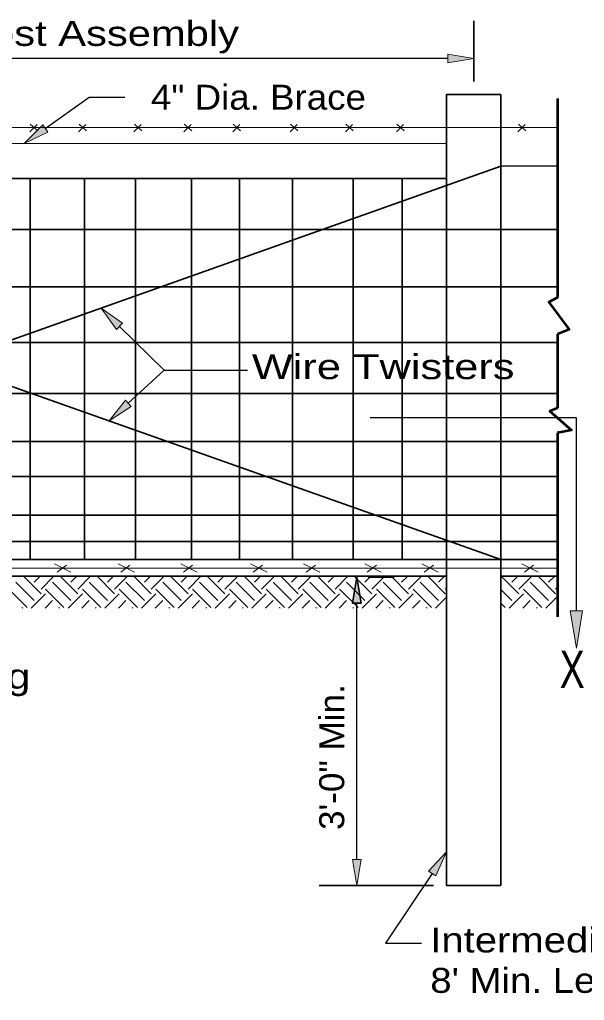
# Model space of a CAD drawing. Extents: x 35.7 to 71, y 36.4 to 58.4.
# Drawn here: x 58.257 to 60.973, y 49.561 to 54.278 of the extents above; entities that cross this region are included whole.
import ezdxf

# ---------------------------------------------------------------- set-up
doc = ezdxf.new("R2010")
doc.units = 0
doc.header["$LTSCALE"] = 0.048
for name, color, linetype, lineweight in [('1', 7, 'Continuous', 35), ('3', 7, 'Continuous', 13), ('4', 7, 'Continuous', 35), ('5', 7, 'Continuous', 25)]:
    doc.layers.add(name, color=color, linetype=linetype, lineweight=lineweight)

msp = doc.modelspace()

# ---------------------------------------------------------------- hatches: boundary and pattern name
at = {"layer": '1'}
for points in [[(59.89875, 51.47133), (59.85708, 51.47133), (59.87792, 51.59633), (59.87792, 51.59633)], [(59.89875, 50.23908), (59.85708, 50.23908), (59.87792, 50.11408), (59.87792, 50.11408)]]:
    msp.add_hatch(color=256, dxfattribs=at).paths.add_polyline_path(points)
at = {"layer": '3'}
for points in [[(60.31567, 54.07083), (60.31567, 54.1125), (60.44067, 54.09167), (60.44067, 54.09167)], [(58.39242, 53.7375), (58.36817, 53.77142), (58.2785, 53.682), (58.2785, 53.682)], [(58.72267, 52.78783), (58.75192, 52.8175), (58.64825, 52.89042), (58.64825, 52.89042)], [(58.79375, 52.418), (58.7655, 52.44858), (58.68775, 52.3485), (58.68775, 52.3485)], [(60.96458, 51.43508), (60.90458, 51.43508), (60.93458, 51.25508), (60.93458, 51.25508)], [(60.2235, 50.18325), (60.25817, 50.16017), (60.31025, 50.27567), (60.31025, 50.27567)]]:
    msp.add_hatch(color=256, dxfattribs=at).paths.add_polyline_path(points)

# ---------------------------------------------------------------- linework, layer by layer
at = {"layer": '1', "lineweight": 53}
for p, q in [((60.84375, 53.89858), (60.84375, 52.94217)), ((60.84375, 52.76583), (60.84375, 52.41)), ((60.84375, 52.291), (60.84375, 51.40575))]:
    msp.add_line(p, q, dxfattribs=at)
at = {"layer": '1', "lineweight": 13}
for p, q in [((58.34042, 53.77375), (58.30608, 53.73883)), ((58.34375, 53.7435), (58.30825, 53.77492)), ((58.57517, 53.77375), (58.54075, 53.73883)), ((58.5785, 53.7435), (58.543, 53.77492)), ((58.84117, 53.77375), (58.80683, 53.73883)), ((58.8445, 53.7435), (58.809, 53.77492)), ((59.08117, 53.77375), (59.04675, 53.73883)), ((59.0845, 53.7435), (59.049, 53.77492)), ((59.31592, 53.77375), (59.2815, 53.73883)), ((59.31925, 53.7435), (59.28375, 53.77492)), ((59.59233, 53.77375), (59.558, 53.73883)), ((59.59567, 53.7435), (59.56017, 53.77492)), ((59.85842, 53.77375), (59.824, 53.73883)), ((59.86175, 53.7435), (59.82625, 53.77492)), ((60.10358, 53.77375), (60.06917, 53.73883)), ((60.10692, 53.7435), (60.07142, 53.77492)), ((60.68783, 53.77375), (60.65342, 53.73883)), ((60.69108, 53.7435), (60.65567, 53.77492)), ((60.84375, 53.75908), (55.05242, 53.75908)), ((55.54067, 53.682), (60.31025, 53.682)), ((58.50367, 51.62), (58.42467, 51.6615)), ((58.437, 51.62), (58.4815, 51.65367)), ((58.80992, 51.62), (58.73083, 51.6615)), ((58.74325, 51.62), (58.78767, 51.65367)), ((59.11117, 51.62), (59.03217, 51.6615)), ((59.0445, 51.62), (59.089, 51.65367)), ((59.44708, 51.62), (59.368, 51.6615)), ((59.38033, 51.62), (59.42483, 51.65367)), ((59.7015, 51.62), (59.62242, 51.6615)), ((59.63475, 51.62), (59.67925, 51.65367)), ((59.99542, 51.62), (59.91642, 51.6615)), ((59.92875, 51.62), (59.97317, 51.65367)), ((60.26958, 51.62), (60.19058, 51.6615)), ((60.20292, 51.62), (60.24742, 51.65367)), ((60.75133, 51.62), (60.67225, 51.6615)), ((60.68458, 51.62), (60.72908, 51.65367)), ((60.84375, 51.63992), (55.04808, 51.63992))]:
    msp.add_line(p, q, dxfattribs=at)
at = {"layer": '1'}
for p, q in [((60.57108, 53.57292), (55.29433, 51.69992)), ((60.57108, 51.68225), (55.29433, 53.549)), ((60.31025, 53.51417), (55.54067, 53.51417)), ((58.30792, 53.51417), (58.30792, 51.68225)), ((58.56958, 53.51417), (58.56958, 51.68225)), ((58.8135, 53.51417), (58.8135, 51.68225)), ((59.084, 53.51417), (59.084, 51.68225)), ((59.31358, 53.51417), (59.31358, 51.68225)), ((59.56917, 53.51417), (59.56917, 51.68225)), ((59.86125, 53.51417), (59.86125, 51.68225)), ((60.096, 53.51417), (60.096, 51.68225)), ((60.84375, 53.26933), (55.05242, 53.26933)), ((60.84375, 52.99275), (55.05242, 52.99275)), ((60.84375, 52.72517), (55.04808, 52.72517)), ((60.84375, 52.48033), (55.04808, 52.48033)), ((60.84375, 52.24908), (55.04808, 52.24908)), ((60.84375, 52.08133), (55.04808, 52.08133)), ((60.84375, 51.89542), (55.04808, 51.89542)), ((60.84375, 51.76842), (55.04808, 51.76842)), ((60.84375, 51.68225), (55.04808, 51.68225)), ((58.3265, 51.48367), (58.23808, 51.572)), ((58.35967, 51.51675), (58.27542, 51.601)), ((58.3265, 51.572), (58.35542, 51.601)), ((58.35967, 51.53892), (58.42175, 51.601)), ((58.50325, 51.48367), (58.41483, 51.572)), ((58.53642, 51.51675), (58.45217, 51.601)), ((58.50325, 51.572), (58.53225, 51.601)), ((58.53642, 51.53892), (58.5985, 51.601)), ((58.68, 51.48367), (58.59167, 51.572)), ((58.71317, 51.51675), (58.629, 51.601)), ((58.68, 51.572), (58.709, 51.601)), ((58.71317, 51.53892), (58.77525, 51.601)), ((58.85683, 51.48367), (58.76842, 51.572)), ((58.89, 51.51675), (58.80575, 51.601)), ((58.85683, 51.572), (58.88575, 51.601)), ((58.85683, 51.572), (58.88575, 51.601)), ((58.89, 51.53892), (58.95208, 51.601)), ((59.03358, 51.48367), (58.94517, 51.572)), ((59.06675, 51.51675), (58.9825, 51.601)), ((59.03358, 51.572), (59.06258, 51.601)), ((59.06675, 51.53892), (59.12883, 51.601)), ((59.21033, 51.48367), (59.122, 51.572)), ((59.2435, 51.51675), (59.15933, 51.601)), ((59.21033, 51.572), (59.23933, 51.601)), ((59.2435, 51.53892), (59.30558, 51.601)), ((59.38717, 51.48367), (59.29875, 51.572)), ((59.42025, 51.51675), (59.33608, 51.601)), ((59.38717, 51.572), (59.41608, 51.601)), ((59.42025, 51.53892), (59.48242, 51.601)), ((59.56392, 51.48367), (59.4755, 51.572)), ((59.59708, 51.51675), (59.51283, 51.601)), ((59.56392, 51.572), (59.59292, 51.601)), ((59.59708, 51.53892), (59.65917, 51.601)), ((59.74067, 51.48367), (59.65233, 51.572)), ((59.77383, 51.51675), (59.68967, 51.601)), ((59.74067, 51.572), (59.76967, 51.601)), ((59.77383, 51.53892), (59.83592, 51.601)), ((59.9175, 51.48367), (59.82908, 51.572)), ((59.95058, 51.51675), (59.86642, 51.601)), ((59.9175, 51.572), (59.94642, 51.601)), ((59.93358, 51.59633), (60.05792, 51.59633)), ((59.95058, 51.53892), (60.01275, 51.601)), ((60.09425, 51.48367), (60.00583, 51.572)), ((60.12742, 51.51675), (60.04317, 51.601)), ((60.09425, 51.572), (60.12325, 51.601)), ((60.12742, 51.53892), (60.1895, 51.601)), ((60.271, 51.48367), (60.18267, 51.572)), ((60.30417, 51.51675), (60.22, 51.601)), ((60.271, 51.572), (60.3, 51.601)), ((60.65775, 51.51675), (60.5735, 51.601)), ((60.62458, 51.572), (60.65358, 51.601)), ((60.65775, 51.53892), (60.71983, 51.601)), ((60.65775, 51.53892), (60.71983, 51.601)), ((60.80133, 51.48367), (60.713, 51.572)), ((60.8345, 51.51675), (60.75033, 51.601)), ((60.80133, 51.572), (60.83033, 51.601)), ((58.29333, 51.4505), (58.20492, 51.53892)), ((58.31275, 51.44783), (58.38175, 51.51675)), ((58.47008, 51.4505), (58.38175, 51.53892)), ((58.48958, 51.44783), (58.5585, 51.51675)), ((58.64692, 51.4505), (58.5585, 51.53892)), ((58.66633, 51.44783), (58.73525, 51.51675)), ((58.82367, 51.4505), (58.73525, 51.53892)), ((58.84308, 51.44783), (58.91208, 51.51675)), ((59.00042, 51.4505), (58.91208, 51.53892)), ((59.01992, 51.44783), (59.08883, 51.51675)), ((59.17725, 51.4505), (59.08883, 51.53892)), ((59.19667, 51.44783), (59.26558, 51.51675)), ((59.354, 51.4505), (59.26558, 51.53892)), ((59.37342, 51.44783), (59.44242, 51.51675)), ((59.53075, 51.4505), (59.44242, 51.53892)), ((59.55025, 51.44783), (59.61917, 51.51675)), ((59.70758, 51.4505), (59.61917, 51.53892)), ((59.727, 51.44783), (59.79592, 51.51675)), ((59.88433, 51.4505), (59.79592, 51.53892)), ((59.90375, 51.44783), (59.97275, 51.51675)), ((60.06108, 51.4505), (59.97275, 51.53892)), ((60.0805, 51.44783), (60.1495, 51.51675)), ((60.0805, 51.44783), (60.1495, 51.51675)), ((60.23792, 51.4505), (60.1495, 51.53892)), ((60.30417, 51.53892), (60.31025, 51.54492)), ((60.62458, 51.48367), (60.57108, 51.53717)), ((60.61083, 51.44783), (60.67983, 51.51675)), ((60.76825, 51.4505), (60.67983, 51.53892)), ((60.8345, 51.53892), (60.84375, 51.54817)), ((58.37908, 51.44783), (58.41483, 51.48367)), ((58.55583, 51.44783), (58.59167, 51.48367)), ((58.73258, 51.44783), (58.76842, 51.48367)), ((58.90942, 51.44783), (58.94517, 51.48367)), ((59.08617, 51.44783), (59.122, 51.48367)), ((59.26292, 51.44783), (59.29875, 51.48367)), ((59.43975, 51.44783), (59.4755, 51.48367)), ((59.6165, 51.44783), (59.65233, 51.48367)), ((59.79325, 51.44783), (59.82908, 51.48367)), ((59.97008, 51.44783), (60.00583, 51.48367)), ((60.14683, 51.44783), (60.18267, 51.48367)), ((60.25733, 51.44783), (60.31025, 51.50075)), ((60.59142, 51.4505), (60.57108, 51.47092)), ((60.67717, 51.44783), (60.713, 51.48367)), ((60.78767, 51.44783), (60.84375, 51.504)), ((58.26858, 51.44783), (58.27125, 51.4505)), ((58.44533, 51.44783), (58.448, 51.4505)), ((58.62217, 51.44783), (58.62483, 51.4505)), ((58.79892, 51.44783), (58.80158, 51.4505)), ((58.97567, 51.44783), (58.97833, 51.4505)), ((59.1525, 51.44783), (59.15508, 51.4505)), ((59.32925, 51.44783), (59.33192, 51.4505)), ((59.506, 51.44783), (59.50867, 51.4505)), ((59.68283, 51.44783), (59.68542, 51.4505)), ((59.85958, 51.44783), (59.86225, 51.4505)), ((60.03633, 51.44783), (60.039, 51.4505)), ((60.21308, 51.44783), (60.21575, 51.4505)), ((60.74342, 51.44783), (60.74608, 51.4505)), ((60.24775, 50.11408), (59.69792, 50.11408)), ((60.57108, 50.11408), (60.31025, 50.11408))]:
    msp.add_line(p, q, dxfattribs=at)
at = {"layer": '1', "lineweight": 25}
for p, q in [((60.84375, 53.57292), (60.57108, 53.57292)), ((59.87792, 50.23908), (59.87792, 51.47133))]:
    msp.add_line(p, q, dxfattribs=at)
at = {"layer": '1'}
msp.add_lwpolyline([(60.31025, 50.11408), (60.31025, 53.91783), (60.57108, 53.91783), (60.57108, 50.11408)], dxfattribs=at)
at = {"layer": '1', "lineweight": 53}
for points in [[(60.84375, 52.94217), (60.802, 52.91858), (60.89958, 52.78775), (60.84375, 52.76583)], [(60.84375, 52.41), (60.80742, 52.39533), (60.91042, 52.30433), (60.84375, 52.291)]]:
    msp.add_lwpolyline(points, dxfattribs=at)
at = {"layer": '1'}
msp.add_lwpolyline([(59.89875, 51.47133), (59.85708, 51.47133), (59.87792, 51.59633), (59.87792, 51.59633)], close=True, dxfattribs=at)
at = {"layer": '1', "lineweight": 13}
msp.add_lwpolyline([(59.89875, 50.23908), (59.85708, 50.23908), (59.87792, 50.11408), (59.87792, 50.11408)], close=True, dxfattribs=at)
at = {"layer": '3', "lineweight": 35}
msp.add_line((60.44067, 53.98033), (60.44067, 54.27167), dxfattribs=at)
at = {"layer": '3', "lineweight": 25}
for p, q in [((60.31567, 54.09167), (55.5425, 54.09167)), ((58.77958, 52.43325), (58.95133, 52.59167)), ((60.93458, 52.36358), (59.94225, 52.36358)), ((60.93458, 51.43508), (60.93458, 52.36358))]:
    msp.add_line(p, q, dxfattribs=at)
at = {"layer": '3'}
msp.add_line((60.44067, 53.91783), (60.44075, 53.91783), dxfattribs=at)
for points in [[(60.31567, 54.07083), (60.31567, 54.1125), (60.44067, 54.09167), (60.44067, 54.09167)], [(58.39242, 53.7375), (58.36817, 53.77142), (58.2785, 53.682), (58.2785, 53.682)], [(58.72267, 52.78783), (58.75192, 52.8175), (58.64825, 52.89042), (58.64825, 52.89042)], [(58.79375, 52.418), (58.7655, 52.44858), (58.68775, 52.3485), (58.68775, 52.3485)], [(60.96458, 51.43508), (60.90458, 51.43508), (60.93458, 51.25508), (60.93458, 51.25508)], [(60.2235, 50.18325), (60.25817, 50.16017), (60.31025, 50.27567), (60.31025, 50.27567)]]:
    msp.add_lwpolyline(points, close=True, dxfattribs=at)
at = {"layer": '3', "lineweight": 25}
for points in [[(58.38025, 53.7545), (58.59142, 53.90483), (58.76358, 53.90483)], [(58.73725, 52.80267), (58.95133, 52.59167), (59.35292, 52.59167)], [(60.24083, 50.17167), (60.01733, 49.83675), (60.189, 49.83675)]]:
    msp.add_lwpolyline(points, dxfattribs=at)
at = {"layer": '4'}
for p, q in [((60.31025, 51.601), (55.54067, 51.601)), ((60.84375, 51.601), (60.57108, 51.601))]:
    msp.add_line(p, q, dxfattribs=at)
at = {"layer": '5', "lineweight": 35}
for p, q in [((59.87108, 51.59633), (59.87117, 51.59633)), ((59.87792, 51.59633), (59.878, 51.59633))]:
    msp.add_line(p, q, dxfattribs=at)
at = {"layer": '5', "lineweight": 13}
msp.add_line((60.31025, 50.11408), (60.31033, 50.11408), dxfattribs=at)

# ---------------------------------------------------------------- texts
at = {"layer": '1', "width": 1.05}
msp.add_text('3\'-0" Min.', height=0.12, rotation=90, dxfattribs=at).set_placement((59.81792, 50.38092))
at = {"layer": '3'}
for s, height, width, p in [("10' Intermediate Post Assembly", 0.12, 1.25, (56.49758, 54.15167)), ('4" Dia. Brace', 0.12, 1.1, (58.88858, 53.84483)), ('Wire Twisters', 0.12, 1.3, (59.37375, 52.549)), ('X', 0.18, 0.75, (60.85417, 51.06375)), ('Diagonal Wire Bracing', 0.12, 1.25, (56.313, 51.06008)), ('Intermediate Post 6" Min. Dia.', 0.12, 1.2, (60.23192, 49.79175)), ("8' Min. Length", 0.12, 1.15, (60.23192, 49.5975))]:
    msp.add_text(s, height=height, dxfattribs=dict(at, width=width)).set_placement(p)

doc.saveas('drawing.dxf')
